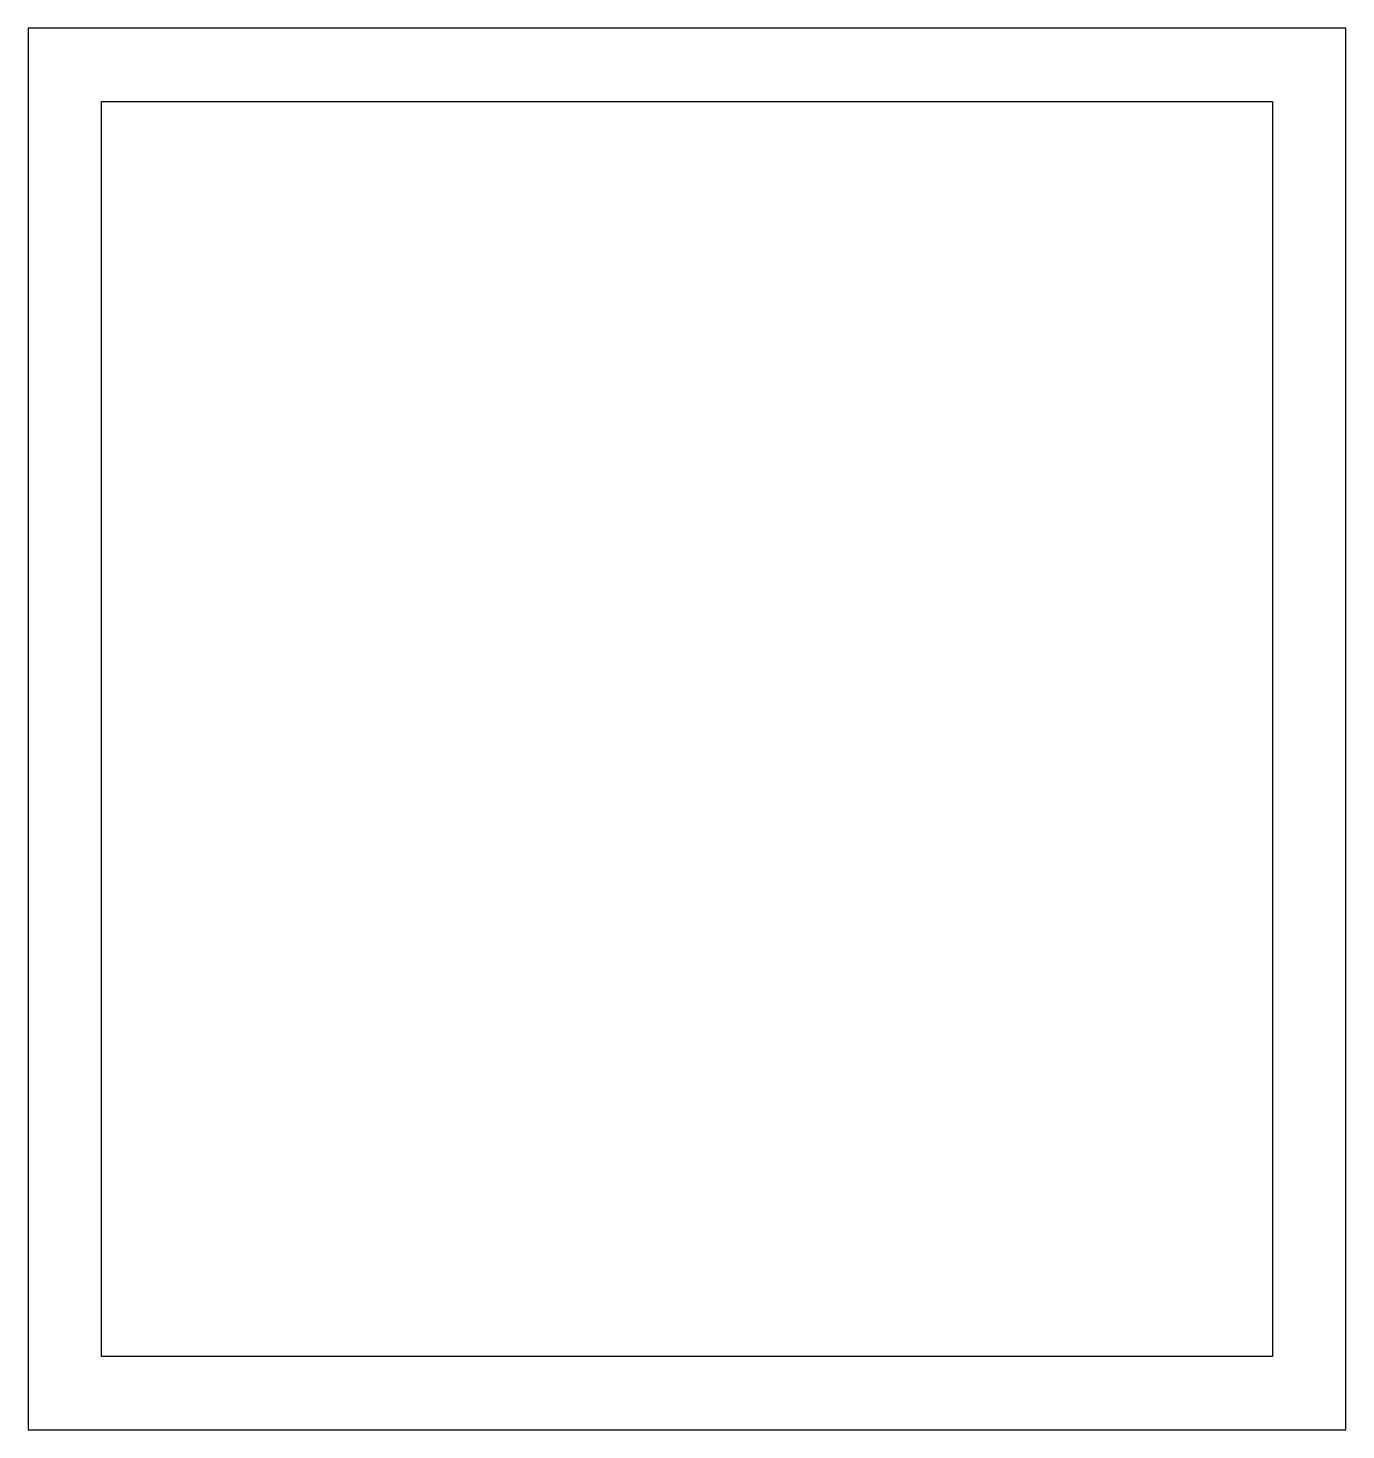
# Model space of a CAD drawing. Header units: metres. Extents: x 135.4 to 166.7, y -103.8 to -70.5.
import ezdxf

# ---------------------------------------------------------------- set-up
doc = ezdxf.new("R2010")
doc.units = ezdxf.units.M

msp = doc.modelspace()

# ---------------------------------------------------------------- linework, layer by layer
for p, q in [((166.725, -70.475), (135.375, -70.475)), ((135.375, -70.475), (135.375, -103.825)), ((166.725, -103.825), (166.725, -70.475)), ((137.125, -102.075), (137.125, -72.225)), ((137.125, -72.225), (164.975, -72.225)), ((164.975, -72.225), (164.975, -102.075)), ((164.975, -102.075), (137.125, -102.075)), ((135.375, -103.825), (166.725, -103.825))]:
    msp.add_line(p, q)

doc.saveas('drawing.dxf')
